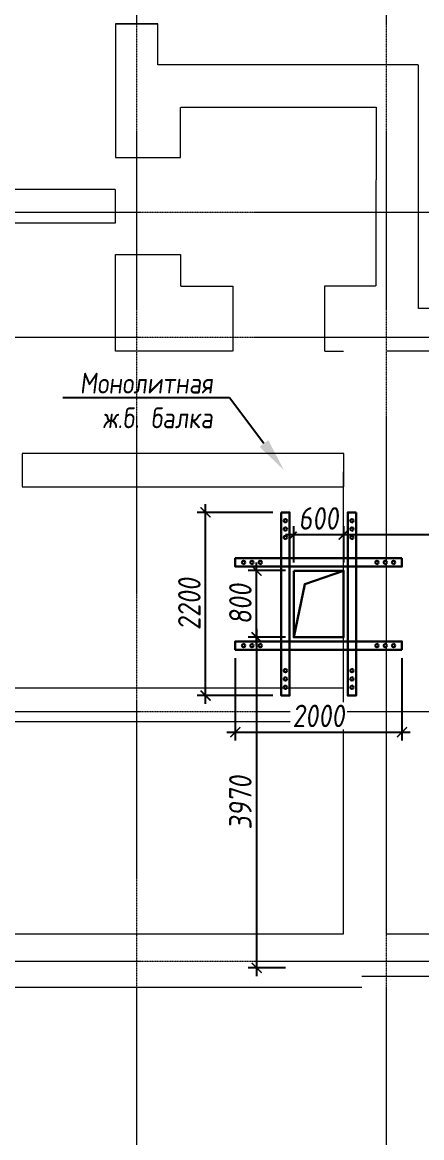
# Model space of a CAD drawing. Header units: millimetres. Extents: x -233751 to 529254, y -907864 to 285890.
# Drawn here: x 480755 to 485553, y -110514 to -97114 of the extents above; entities that cross this region are included whole.
import ezdxf
from ezdxf import colors
from ezdxf.entities.mleader import LeaderData, LeaderLine
from ezdxf.math import Vec2, Vec3

# ---------------------------------------------------------------- set-up
doc = ezdxf.new("R2010")
doc.units = ezdxf.units.MM
doc.linetypes.add('ADSK_Штриховая_ш2 п1', pattern=[3, 2, -1])
doc.linetypes.add('осевая', pattern=[2, 1.25, -0.25, 0.25, -0.25])
doc.layers.get('0').update_dxf_attribs({"lineweight": 30})
doc.layers.get('Defpoints').update_dxf_attribs({"lineweight": 0})
for name, color, linetype, lineweight in [('КР_БалкиЖБ', 7, 'ADSK_Штриховая_ш2 п1', 5), ('КР_Металл', 3, 'Continuous', 30), ('КР_Новые отверстия', 5, 'Continuous', 30), ('КР_Оси', 7, 'Continuous', 5), ('КР_Размеры отверстия', 7, 'Continuous', 5), ('КР_Размеры усиление', 1, 'Continuous', 5), ('КР_Тонкая', 250, 'Continuous', 0)]:
    doc.layers.add(name, color=color, linetype=linetype, lineweight=lineweight)
doc.styles.add('ISOCPEUR', font='isocpeur.ttf', dxfattribs={"width": 0.85, "oblique": 7})
doc.dimstyles.new('R_100', dxfattribs={"dimtxt": 270, "dimasz": 120, "dimexe": 100, "dimexo": 100, "dimgap": 60, "dimtad": 1, "dimdec": 0, "dimrnd": 5, "dimzin": 0, "dimdsep": 46, "dimtxsty": 'ISOCPEUR', "dimblk": 'ARCHTICK', "dimcen": 0, "dimdle": 100, "dimclrd": 256, "dimclre": 256, "dimclrt": 256, "dimadec": 0, "dimazin": 0, "dimtfac": 2, "dimtdec": 0, "dimtmove": 0, "dimatfit": 3, "dimfxl": 1, "dimtvp": 3, "dimtfill": 1, "dimtolj": 1, "dimtzin": 0, "dimarcsym": 0})

# ---------------------------------------------------------------- blocks, each defined once
blk = doc.blocks.new('*U1946')
at = {"color": 0, "linetype": 'ByBlock', "lineweight": -2, "ltscale": 10}
blk.add_line((0, 0), (-35117, 0), dxfattribs=at)
blk = doc.blocks.new('*U1947')
at = {"color": 0, "linetype": 'ByBlock', "lineweight": -2, "ltscale": 10}
blk.add_line((0, 0), (-35117, 0), dxfattribs=at)
blk = doc.blocks.new('*U1974')
at = {"color": 0, "linetype": 'ByBlock', "lineweight": -2, "ltscale": 10}
blk.add_line((0, 0), (-35117, 0), dxfattribs=at)
blk = doc.blocks.new('*U1975')
at = {"color": 0, "linetype": 'ByBlock', "lineweight": -2, "ltscale": 10}
blk.add_line((0, 0), (-35117, 0), dxfattribs=at)
blk = doc.blocks.new('*U1991')
at = {"color": 0, "linetype": 'ByBlock', "lineweight": -2, "ltscale": 10}
blk.add_line((0, 0), (0, -53278), dxfattribs=at)
blk = doc.blocks.new('*U1992')
at = {"color": 0, "linetype": 'ByBlock', "lineweight": -2, "ltscale": 10}
blk.add_line((0, 0), (0, -53278), dxfattribs=at)
blk = doc.blocks.new('_ArchTick')
at = {"color": 0, "linetype": 'ByBlock', "const_width": 0.15}
blk.add_lwpolyline([(-0.5, -0.5), (0.5, 0.5)], dxfattribs=at)
blk = doc.blocks.new('*D450')
at = {"layer": 'Defpoints', "color": 0, "transparency": 16777216}
for p in [(488404, -103269), (484616, -103702), (488404, -103702)]:
    blk.add_point(p, dxfattribs=at)
at = {"layer": 'КР_Размеры отверстия', "lineweight": -2, "transparency": 16777216}
for p, q in [((484616, -103602), (484616, -103169)), ((488404, -103602), (488404, -103169)), ((484516, -103269), (488504, -103269))]:
    blk.add_line(p, q, dxfattribs=at)
at = {"layer": 'КР_Размеры отверстия', "lineweight": -2, "transparency": 16777216, "xscale": 120, "yscale": 120, "zscale": 120, "rotation": 180}
blk.add_blockref('_ArchTick', (484616, -103269), dxfattribs=at)
at = {"layer": 'КР_Размеры отверстия', "lineweight": -2, "transparency": 16777216, "xscale": 120, "yscale": 120, "zscale": 120}
blk.add_blockref('_ArchTick', (488404, -103269), dxfattribs=at)
at = {"layer": 'КР_Размеры отверстия', "lineweight": 5, "transparency": 16777216, "insert": (486510, -103074), "char_height": 270, "attachment_point": 5, "style": 'ISOCPEUR', "bg_fill": 3, "box_fill_scale": 1.1, "bg_fill_color": 256, "bg_fill_true_color": 13158600, "bg_fill_transparency": 0}
blk.add_mtext('\\A1;3790', dxfattribs=at)
blk = doc.blocks.new('*D451')
at = {"layer": 'Defpoints', "color": 0, "transparency": 16777216}
for p in [(484016, -103702), (484616, -103702)]:
    blk.add_point(p, dxfattribs=at)
at = {"layer": 'КР_Размеры отверстия', "lineweight": -2, "transparency": 16777216}
for p, q in [((484016, -103602), (484016, -103169)), ((484616, -103602), (484616, -103169)), ((483916, -103269), (484716, -103269))]:
    blk.add_line(p, q, dxfattribs=at)
at = {"layer": 'КР_Размеры отверстия', "lineweight": -2, "transparency": 16777216, "xscale": 120, "yscale": 120, "zscale": 120, "rotation": 180}
blk.add_blockref('_ArchTick', (484016, -103269), dxfattribs=at)
at = {"layer": 'КР_Размеры отверстия', "lineweight": -2, "transparency": 16777216, "xscale": 120, "yscale": 120, "zscale": 120}
blk.add_blockref('_ArchTick', (484616, -103269), dxfattribs=at)
at = {"layer": 'КР_Размеры отверстия', "lineweight": 5, "transparency": 16777216, "insert": (484316, -103074), "char_height": 270, "attachment_point": 5, "style": 'ISOCPEUR', "bg_fill": 3, "box_fill_scale": 1.1, "bg_fill_color": 256, "bg_fill_true_color": 13158600, "bg_fill_transparency": 0}
blk.add_mtext('\\A1;600', dxfattribs=at)
at = {"layer": 'Defpoints', "color": 0, "transparency": 16777216}
blk.add_point((484616, -103269), dxfattribs=at)
blk = doc.blocks.new('*D452')
at = {"layer": 'Defpoints', "color": 0, "transparency": 16777216}
for p in [(483570, -103702), (484016, -103702), (484016, -104502)]:
    blk.add_point(p, dxfattribs=at)
at = {"layer": 'КР_Размеры отверстия', "lineweight": -2, "transparency": 16777216}
for p, q in [((483916, -103702), (483470, -103702)), ((483570, -104602), (483570, -103602)), ((483916, -104502), (483470, -104502))]:
    blk.add_line(p, q, dxfattribs=at)
at = {"layer": 'КР_Размеры отверстия', "lineweight": -2, "transparency": 16777216, "xscale": 120, "yscale": 120, "zscale": 120}
for p, rotation in [((483570, -103702), 90), ((483570, -104502), 270)]:
    blk.add_blockref('_ArchTick', p, dxfattribs=dict(at, rotation=rotation))
at = {"layer": 'КР_Размеры отверстия', "lineweight": 5, "transparency": 16777216, "insert": (483375, -104102), "char_height": 270, "attachment_point": 5, "rotation": 90, "style": 'ISOCPEUR', "bg_fill": 3, "box_fill_scale": 1.1, "bg_fill_color": 256, "bg_fill_true_color": 13158600, "bg_fill_transparency": 0}
blk.add_mtext('\\A1;800', dxfattribs=at)
blk = doc.blocks.new('*D453')
at = {"layer": 'Defpoints', "color": 0, "transparency": 16777216}
for p in [(484016, -104502), (483570, -108474), (484016, -108474)]:
    blk.add_point(p, dxfattribs=at)
at = {"layer": 'КР_Размеры отверстия', "lineweight": -2, "transparency": 16777216}
for p, q in [((483916, -104502), (483470, -104502)), ((483570, -104402), (483570, -108574)), ((483916, -108474), (483470, -108474))]:
    blk.add_line(p, q, dxfattribs=at)
at = {"layer": 'КР_Размеры отверстия', "lineweight": -2, "transparency": 16777216, "xscale": 120, "yscale": 120, "zscale": 120}
for p, rotation in [((483570, -104502), 90), ((483570, -108474), 270)]:
    blk.add_blockref('_ArchTick', p, dxfattribs=dict(at, rotation=rotation))
at = {"layer": 'КР_Размеры отверстия', "lineweight": 5, "transparency": 16777216, "insert": (483375, -106488), "char_height": 270, "attachment_point": 5, "rotation": 90, "style": 'ISOCPEUR', "bg_fill": 3, "box_fill_scale": 1.1, "bg_fill_color": 256, "bg_fill_true_color": 13158600, "bg_fill_transparency": 0}
blk.add_mtext('\\A1;3970', dxfattribs=at)
blk = doc.blocks.new('*D536')
at = {"layer": 'Defpoints', "color": 0, "transparency": 16777216}
for p in [(482957, -103002), (483866, -103002), (483866, -105202)]:
    blk.add_point(p, dxfattribs=at)
at = {"layer": 'КР_Размеры усиление', "color": 3, "lineweight": -2, "transparency": 16777216}
for p, q in [((482957, -105302), (482957, -102902)), ((483766, -103002), (482857, -103002)), ((483766, -105202), (482857, -105202))]:
    blk.add_line(p, q, dxfattribs=at)
at = {"layer": 'КР_Размеры усиление', "color": 3, "lineweight": -2, "transparency": 16777216, "xscale": 120, "yscale": 120, "zscale": 120}
for p, rotation in [((482957, -103002), 90), ((482957, -105202), 270)]:
    blk.add_blockref('_ArchTick', p, dxfattribs=dict(at, rotation=rotation))
at = {"layer": 'КР_Размеры усиление', "color": 3, "transparency": 16777216, "insert": (482762, -104102), "char_height": 270, "attachment_point": 5, "rotation": 90, "style": 'ISOCPEUR', "bg_fill": 3, "box_fill_scale": 1.1, "bg_fill_color": 256, "bg_fill_true_color": 13158600, "bg_fill_transparency": 0}
blk.add_mtext('\\A1;2200', dxfattribs=at)
blk = doc.blocks.new('*D537')
at = {"layer": 'Defpoints', "color": 0, "transparency": 16777216}
for p in [(483314, -104652), (485316, -104652), (485316, -105642)]:
    blk.add_point(p, dxfattribs=at)
at = {"layer": 'КР_Размеры усиление', "color": 1, "lineweight": -2, "transparency": 16777216}
for p, q in [((483314, -104752), (483314, -105742)), ((485316, -104752), (485316, -105742)), ((483214, -105642), (485416, -105642))]:
    blk.add_line(p, q, dxfattribs=at)
at = {"layer": 'КР_Размеры усиление', "color": 1, "lineweight": -2, "transparency": 16777216, "xscale": 120, "yscale": 120, "zscale": 120, "rotation": 180}
blk.add_blockref('_ArchTick', (483314, -105642), dxfattribs=at)
at = {"layer": 'КР_Размеры усиление', "color": 1, "lineweight": -2, "transparency": 16777216, "xscale": 120, "yscale": 120, "zscale": 120}
blk.add_blockref('_ArchTick', (485316, -105642), dxfattribs=at)
at = {"layer": 'КР_Размеры усиление', "color": 1, "transparency": 16777216, "insert": (484315, -105447), "char_height": 270, "attachment_point": 5, "style": 'ISOCPEUR', "bg_fill": 3, "box_fill_scale": 1.1, "bg_fill_color": 256, "bg_fill_true_color": 13158600, "bg_fill_transparency": 0}
blk.add_mtext('\\A1;2000', dxfattribs=at)

msp = doc.modelspace()

# ---------------------------------------------------------------- linework, layer by layer
at = {"layer": 'КР_БалкиЖБ'}
for points in [[(467445.3, -99524.3), (481875.3, -99524.3), (481875.3, -99124.3), (467445.3, -99124.3)], [(480755.5, -102694.3), (484619.8, -102694.3), (484619.8, -102294.3), (480755.5, -102294.3)]]:
    msp.add_lwpolyline(points, close=True, dxfattribs=at)
at = {"layer": 'КР_Металл', "color": 1}
for centre in [(485015.8, -104602.5), (485115.8, -104602.5), (485215.8, -104602.5)]:
    msp.add_circle(centre, 20, dxfattribs=at)
at = {"layer": 'КР_Металл'}
for centre in [(484715.8, -104902.5), (484715.8, -105002.5), (484715.8, -105102.5)]:
    msp.add_circle(centre, 20, dxfattribs=at)
at = {"layer": 'КР_Новые отверстия'}
msp.add_lwpolyline([(484015.8, -103702.5), (484615.8, -103702.5), (484615.8, -104502.5), (484015.8, -104502.5)], close=True, dxfattribs=at)
msp.add_lwpolyline([(484015.8, -104502.5), (484147.7, -103862.4), (484615.8, -103702.5)], dxfattribs=at)
at = {"layer": 'КР_Тонкая', "linetype": 'ADSK_Штриховая_ш2 п1'}
msp.add_line((482384.9, -97130.5), (481877.8, -97130.5), dxfattribs=at)
for points in [[(482384.9, -97130.5), (481875.3, -97130.5)], [(481875.3, -99905), (482655.3, -99905), (482655.3, -100284.3), (483285.5, -100284.3), (483285.5, -101064.3), (481875.3, -101064.3)]]:
    msp.add_lwpolyline(points, close=True, dxfattribs=at)
for points in [[(484835.3, -108574.3), (488635.5, -108574.3), (488635.5, -100554.3), (485515.3, -100554.3), (485515.3, -97624.3), (482385.3, -97624.3), (482384.9, -97130.5), (481875.3, -97130.5), (481875.3, -98738), (482655.3, -98738), (482655.3, -98134.3), (485005.3, -98134.3), (485003.1, -100284.3), (484385.5, -100284.3), (484385.5, -101064.3), (484615.5, -101064.3)], [(485125.5, -102513.3), (485125.5, -108064.3), (488125.5, -108064.3), (488125.5, -101064.3), (485125.4, -101064.3)], [(478805.3, -117314.3), (478805.3, -108064.3), (484615.5, -108064.3), (484615.5, -102513.3)], [(479445.3, -117314.3), (479445.3, -108704.3), (484835.3, -108704.3)]]:
    msp.add_lwpolyline(points, dxfattribs=at)

# ---------------------------------------------------------------- block references
at = {"layer": 'КР_Оси', "linetype": 'осевая'}
for name, p in [('*U1991', (482125.4, -65636.9)), ('*U1992', (485125.4, -65636.9)), ('*U1975', (492884.3, -99399.3)), ('*U1974', (492884.3, -100899.3)), ('*U1947', (492884.3, -105399.3)), ('*U1946', (492884.3, -108399.3))]:
    msp.add_blockref(name, p, dxfattribs=at)

# ---------------------------------------------------------------- leaders
at = {"layer": 'КР_Тонкая', "lineweight": 5}
ml = msp.add_multileader_mtext('Standard', dxfattribs=at)
ml.set_content('Монолитная\\Pж.б. балка', color=256, style='ISOCPEUR')
ml.set_leader_properties()
ml.build(insert=Vec2(0, 0))
ml.multileader.update_dxf_attribs({"has_dogleg": 0, "text_left_attachment_type": 6, "text_right_attachment_type": 6, "arrow_head_size": 400, "scale": 100})
ctx = ml.context
ctx.base_point, ctx.scale, ctx.char_height, ctx.arrow_head_size, ctx.landing_gap_size, ctx.plane_origin = Vec3(481263.5, -101624), 100, 250, 400, 200, Vec3(483898.6, -102494.3)
ctx.left_attachment, ctx.right_attachment, ctx.text_align_type = 6, 6, 2
notes = []
notes.append((ctx, [(1, (1, 1, 0), (484045.4, -101624), (-1, 0), 800, [(0, [(483898.6, -102494.3)], 0, [])])]))
ctx.mtext.insert, ctx.mtext.alignment, ctx.mtext.flow_direction = Vec3(483045.4, -101324), 3, 5
for ctx, leaders in notes:
    for number, flags, end, landing, length, lines in leaders:
        leader = LeaderData()
        leader.index, (leader.has_last_leader_line, leader.has_dogleg_vector, leader.attachment_direction) = number, flags
        leader.last_leader_point, leader.dogleg_vector, leader.dogleg_length = Vec3(end), Vec3(landing), length
        for number, points, colour, breaks in lines:
            line = LeaderLine()
            line.index, line.vertices, line.color, line.breaks = number, Vec3.list(points), colors.encode_raw_color(colour), breaks
            leader.lines.append(line)
        ctx.leaders.append(leader)

# ---------------------------------------------------------------- next in the draw order: dimensions: what is measured, and where the dimension line sits
at = {"layer": 'КР_Размеры отверстия', "lineweight": 5}
dim = msp.add_linear_dim(base=(488404.2, -103269.4), p1=(484615.8, -103702.5), p2=(488404.2, -103702.5), dimstyle='R_100', override={"dimpost": '\\X'}, dxfattribs=at)
dim.commit()
dim.dimension.update_dxf_attribs({"geometry": '*D450', "text_midpoint": (486510, -103074.4)})

# ---------------------------------------------------------------- next in the draw order: linework, layer by layer
at = {"layer": 'КР_Металл', "color": 1}
for centre in [(485015.8, -103602.5), (485115.8, -103602.5), (485215.8, -103602.5)]:
    msp.add_circle(centre, 20, dxfattribs=at)

# ---------------------------------------------------------------- next in the draw order: dimensions: what is measured, and where the dimension line sits
at = {"layer": 'КР_Размеры отверстия', "lineweight": 5}
dim = msp.add_linear_dim(base=(484615.8, -103269.4), p1=(484015.8, -103702.5), p2=(484615.8, -103702.5), dimstyle='R_100', override={"dimpost": '\\X'}, dxfattribs=at)
dim.commit()
dim.dimension.update_dxf_attribs({"geometry": '*D451', "text_midpoint": (484315.8, -103074.4)})

# ---------------------------------------------------------------- next in the draw order: linework, layer by layer
at = {"layer": 'КР_Металл'}
msp.add_lwpolyline([(484765.8, -103002.5), (484665.8, -103002.5), (484665.8, -105202.5), (484765.8, -105202.5)], close=True, dxfattribs=at)
for centre in [(483915.8, -103102.5), (484715.8, -103102.5), (483915.8, -103202.5), (483915.8, -103302.5), (484715.8, -103202.5), (484715.8, -103302.5)]:
    msp.add_circle(centre, 20, dxfattribs=at)

# ---------------------------------------------------------------- next in the draw order: dimensions: what is measured, and where the dimension line sits
at = {"layer": 'КР_Размеры отверстия', "lineweight": 5}
dim = msp.add_linear_dim(base=(483570.5, -103702.5), p1=(484015.8, -104502.5), p2=(484015.8, -103702.5), angle=90, dimstyle='R_100', override={"dimpost": '\\X'}, dxfattribs=at)
dim.commit()
dim.dimension.update_dxf_attribs({"geometry": '*D452', "text_midpoint": (483375.5, -104102.5)})

# ---------------------------------------------------------------- next in the draw order: linework, layer by layer
at = {"layer": 'КР_Металл', "color": 1}
msp.add_lwpolyline([(485315.8, -103552.5), (485315.8, -103652.5), (483314.3, -103652.5), (483314.3, -103552.5)], close=True, dxfattribs=at)
for centre in [(483414.3, -103602.5), (483514.3, -103602.5), (483614.3, -103602.5)]:
    msp.add_circle(centre, 20, dxfattribs=at)

# ---------------------------------------------------------------- next in the draw order: dimensions: what is measured, and where the dimension line sits
at = {"layer": 'КР_Размеры отверстия', "lineweight": 5}
dim = msp.add_linear_dim(base=(483570.5, -108474.3), p1=(484015.8, -104502.5), p2=(484015.8, -108474.3), angle=90, dimstyle='R_100', override={"dimpost": '\\X'}, dxfattribs=at)
dim.commit()
dim.dimension.update_dxf_attribs({"geometry": '*D453', "text_midpoint": (483375.5, -106488.4)})

# ---------------------------------------------------------------- next in the draw order: linework, layer by layer
at = {"layer": 'КР_БалкиЖБ'}
msp.add_lwpolyline([(467445.3, -105514.3), (484615.5, -105514.3), (484615.5, -105114.3), (467445.3, -105114.3)], close=True, dxfattribs=at)
at = {"layer": 'КР_Металл'}
msp.add_lwpolyline([(483865.8, -103002.5), (483965.8, -103002.5), (483965.8, -105202.5), (483865.8, -105202.5)], close=True, dxfattribs=at)
at = {"layer": 'КР_Металл', "color": 1}
msp.add_lwpolyline([(485315.8, -104652.5), (485315.8, -104552.5), (483314.3, -104552.5), (483314.3, -104652.5)], close=True, dxfattribs=at)
for centre in [(483414.3, -104602.5), (483514.3, -104602.5), (483614.3, -104602.5)]:
    msp.add_circle(centre, 20, dxfattribs=at)
at = {"layer": 'КР_Металл'}
for centre in [(483915.8, -104902.5), (483915.8, -105002.5), (483915.8, -105102.5)]:
    msp.add_circle(centre, 20, dxfattribs=at)

# ---------------------------------------------------------------- next in the draw order: dimensions: what is measured, and where the dimension line sits
at = {"layer": 'КР_Размеры усиление'}
dim = msp.add_linear_dim(base=(482957.5, -103002.5), p1=(483865.8, -105202.5), p2=(483865.8, -103002.5), angle=90, dimstyle='R_100', override={"dimpost": '\\X', "dimclrd": 3, "dimclre": 3, "dimclrt": 3, "dimtmove": 1}, dxfattribs=at)
dim.commit()
dim.dimension.update_dxf_attribs({"geometry": '*D536', "text_midpoint": (482762.5, -104102.5)})

# ---------------------------------------------------------------- next in the draw order: dimensions: what is measured, and where the dimension line sits
dim = msp.add_linear_dim(base=(485315.7767, -105641.512), p1=(483314.2925, -104652.4868), p2=(485315.7767, -104652.4868), dimstyle='R_100', override={"dimpost": '\\X', "dimclrd": 1, "dimclre": 1, "dimclrt": 1, "dimtmove": 1}, dxfattribs=at)
dim.commit()
dim.dimension.update_dxf_attribs({"geometry": '*D537', "text_midpoint": (484315.0346, -105446.512)})

doc.saveas('drawing.dxf')
